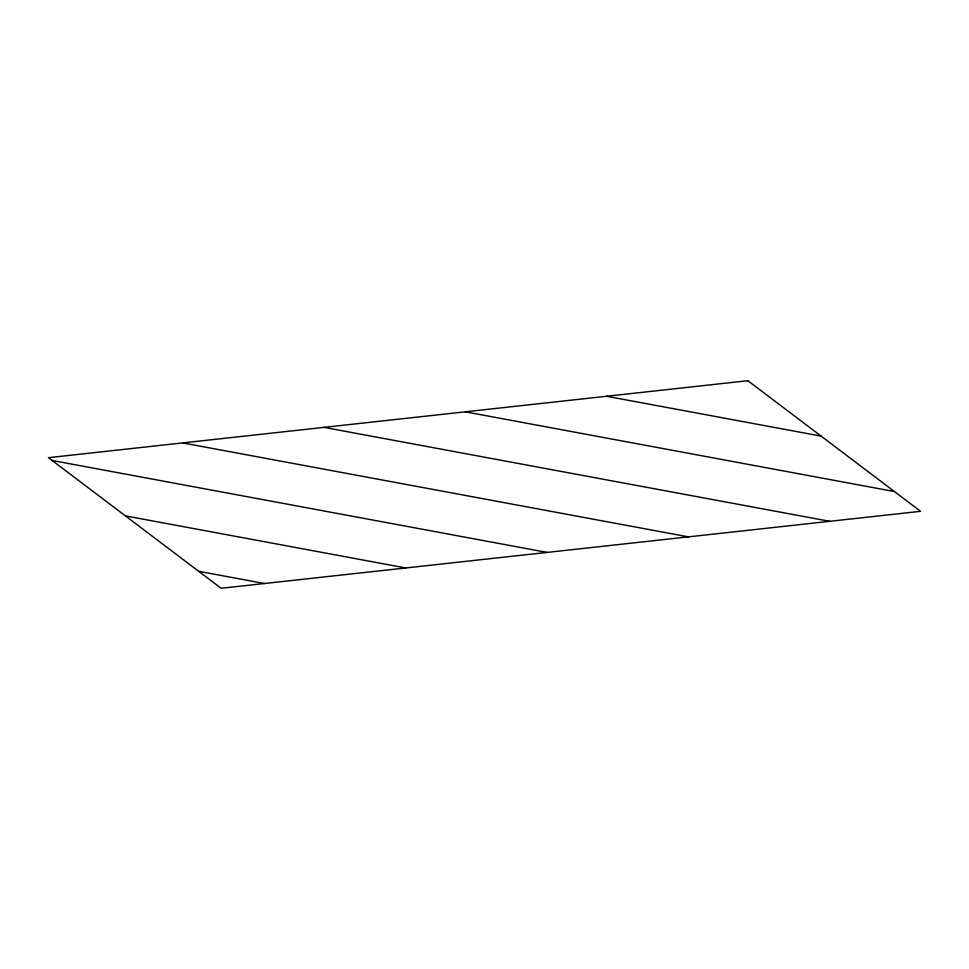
<?xml version="1.0" encoding="UTF-8"?>
<svg xmlns="http://www.w3.org/2000/svg" width="969" height="969" viewBox="0 0 969 969"><rect width="100%" height="100%" fill="white"/><g stroke="black" fill="none" stroke-linecap="round" stroke-linejoin="round"><path stroke-width="1.45" d="M606.558 396.26L821.118 436.123M465.253 411.813L894.387 491.537M323.949 427.365L829.694 521.31M182.656 442.918L688.39 536.862M52.132 460.469L547.097 552.415M125.401 515.883L405.793 567.967M198.669 571.286L264.489 583.52M747.862 380.72L48.45 457.683L221.138 588.28L920.55 511.317L747.862 380.72"/></g></svg>
